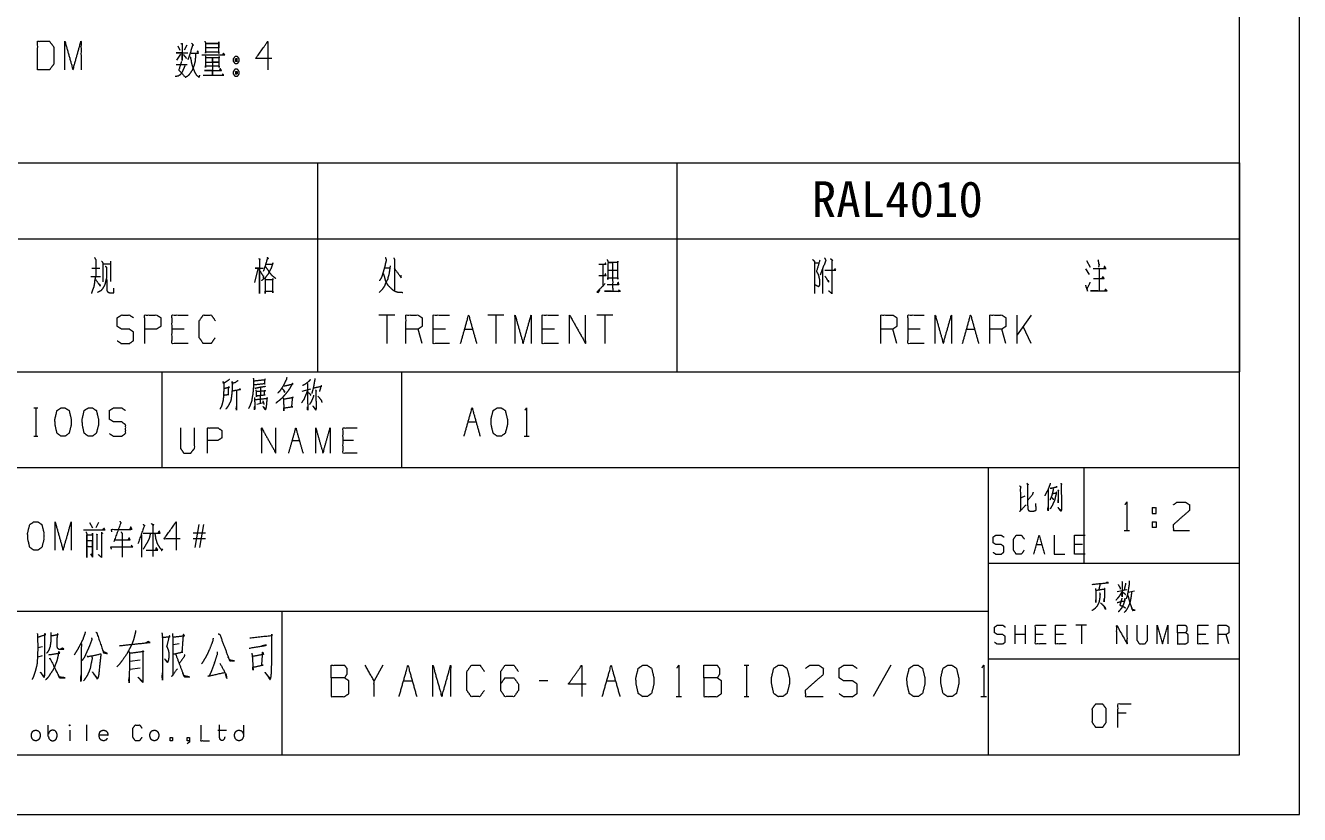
# Paper-space layout 'SHT2' of a CAD drawing. Header units: millimetres. Extents: x 0 to 420, y 0 to 297.
# Drawn here: x 313.6 to 420, y 0 to 65.9 of the extents above; entities that cross this region are included whole.
import ezdxf

# ---------------------------------------------------------------- set-up
doc = ezdxf.new("R2010")
doc.units = ezdxf.units.MM
doc.layers.add('101', color=7, linetype='Continuous', true_color=0xffffff)

psp = doc.layouts.new('SHT2')

# ---------------------------------------------------------------- linework, layer by layer
at = {"layer": '101', "color": 133, "linetype": 'Continuous', "lineweight": 18}
for p, q in [((420, 0), (420, 297)), ((415, 5), (415, 292)), ((235, 37), (415, 37)), ((325, 37), (325, 29)), ((345, 37), (345, 29)), ((235, 29), (415, 29)), ((394, 29), (394, 5)), ((402, 29), (402, 21)), ((394, 21), (415, 21)), ((285, 17), (394, 17)), ((335, 17), (335, 5)), ((394, 13), (415, 13)), ((25, 5), (415, 5)), ((235, 5), (415, 5)), ((0, 0), (420, 0))]:
    psp.add_line(p, q, dxfattribs=at)
at = {"layer": '101', "color": 72, "linetype": 'Continuous', "lineweight": 18}
for p, q in [((326.34, 64.23), (326.5, 63.88)), ((327.09, 64.28), (326.86, 63.88)), ((326.54, 63.53), (326.22, 63.03)), ((326.77, 63.51), (327.05, 63.18)), ((326.18, 62.66), (327.1, 62.66)), ((313, 54.46), (338, 54.46)), ((338, 54.46), (368, 54.46)), ((338, 54.46), (338, 48.11)), ((368, 54.46), (415, 54.46)), ((368, 54.46), (368, 48.11)), ((415, 54.46), (415, 48.11)), ((313, 48.11), (338, 48.11)), ((338, 48.11), (338, 37)), ((338, 48.11), (368, 48.11)), ((368, 48.11), (368, 37)), ((368, 48.11), (415, 48.11)), ((415, 48.11), (415, 37)), ((320.1, 46.03), (320.7, 46.03)), ((320.7, 46.25), (320.7, 44.55)), ((361.81, 45.95), (361.81, 44.13)), ((379.52, 46.1), (379.87, 46.1)), ((380.84, 46.45), (381.02, 46.3)), ((402.21, 46.3), (402.51, 45.75)), ((319.06, 44.95), (319.87, 44.95)), ((319.15, 45.65), (319.82, 45.65)), ((333.02, 45.6), (332.74, 44.45)), ((343.6, 45.68), (344.03, 45.68)), ((362.25, 45.48), (363.03, 45.48)), ((380.17, 45.6), (380.17, 43.53)), ((402.12, 45.6), (402.42, 45.12)), ((344.45, 41.74), (343.11, 41.74)), ((343.78, 41.74), (343.78, 39.36)), ((353.56, 41.74), (352.21, 41.74)), ((352.88, 41.74), (352.88, 39.36)), ((362.66, 41.74), (361.32, 41.74)), ((361.99, 41.74), (361.99, 39.36)), ((397.58, 41.74), (396.41, 40.09)), ((396.41, 39.36), (396.41, 41.74)), ((326.85, 40.56), (325.84, 40.56)), ((346.73, 39.36), (346.39, 40.56)), ((348.67, 40.56), (347.66, 40.56)), ((350.27, 40.56), (350.94, 40.56)), ((357.77, 40.56), (356.76, 40.56)), ((386.37, 39.36), (386.04, 40.56)), ((388.31, 40.56), (387.31, 40.56)), ((392.19, 40.56), (392.87, 40.56)), ((395.48, 39.36), (395.14, 40.56)), ((397.58, 39.36), (396.91, 40.79)), ((313, 37), (338, 37)), ((338, 37), (368, 37)), ((368, 37), (415, 37)), ((333.22, 35.67), (333.2, 34.36)), ((336.72, 35.38), (337.43, 35.58)), ((332.92, 34.28), (333.47, 34.43)), ((314.3, 33.98), (314.63, 33.98)), ((314.47, 33.98), (314.47, 31.61)), ((350.56, 32.81), (351.23, 32.81)), ((314.3, 31.61), (314.63, 31.61)), ((335.89, 31.26), (336.48, 31.26)), ((341.01, 31.26), (340.12, 31.26)), ((355.24, 31.61), (355.66, 31.61)), ((396.78, 26.5), (397.1, 26.62)), ((318.94, 24.41), (319.19, 23.96)), ((319.7, 24.41), (319.49, 23.96)), ((328.63, 23.51), (327.62, 23.51)), ((327.78, 22.31), (328.11, 24.23)), ((328.47, 24.23), (328.13, 22.31)), ((405.37, 23.74), (405.8, 23.74)), ((407.69, 24.46), (408.02, 24.46)), ((407.69, 24.46), (407.69, 23.99)), ((322.54, 22.33), (322.45, 22.51)), ((323.28, 23.36), (323.28, 21.51)), ((328.63, 23.03), (327.62, 23.03)), ((398.04, 22.56), (398.48, 22.56)), ((401.88, 22.56), (401.21, 22.56)), ((319.03, 21.78), (319.2, 21.51)), ((324.53, 22.28), (324.45, 22.08)), ((404.78, 18.63), (405.57, 18.79)), ((405.68, 18.57), (406.23, 18.69)), ((396.24, 14.25), (396.24, 15.82)), ((397.13, 15.04), (396.24, 15.04)), ((397.13, 14.25), (397.13, 15.82)), ((398.6, 15.04), (397.94, 15.04)), ((400.3, 15.04), (399.63, 15.04)), ((402.22, 15.82), (401.33, 15.82)), ((401.78, 15.82), (401.78, 14.25)), ((412.18, 15.04), (411.51, 15.04)), ((414.1, 14.25), (413.88, 15.04)), ((315.02, 14.01), (314.63, 13.94)), ((323.85, 14.45), (323.66, 14.35)), ((326.44, 14.25), (325.93, 14.18)), ((315, 13.25), (314.63, 13.14)), ((323.17, 12.9), (322.32, 12.8)), ((322.32, 12.14), (323.17, 12.25)), ((343.45, 12.47), (342.71, 11.17)), ((373.63, 12.47), (374, 12.47)), ((373.83, 12.47), (373.83, 9.85)), ((385.88, 12.47), (384.4, 9.85)), ((345.17, 11.17), (345.91, 11.17)), ((357.23, 11.17), (356.49, 11.17)), ((362.14, 11.17), (362.88, 11.17)), ((367.94, 9.85), (368.4, 9.85)), ((373.63, 9.85), (374, 9.85)), ((393.39, 9.85), (393.86, 9.85)), ((315.51, 6.52), (315.51, 7.48)), ((318.71, 7.5), (318.71, 6.17)), ((405.52, 8.46), (404.84, 8.46)), ((317.3, 7.04), (317.3, 6.17)), ((329.66, 7.04), (330.39, 7.04))]:
    psp.add_line(p, q, dxfattribs=at)
for points, knots in [([(314.62, 62.23), (315.61, 62.23), (315.97, 62.71), (315.97, 64.13), (315.61, 64.61), (314.62, 64.61), (314.62, 62.23)], [0, 0, 0.142134, 0.22716, 0.43179, 0.516817, 0.65895, 1, 1]), ([(316.9, 62.23), (316.9, 64.61), (317.57, 62.23), (318.24, 64.61), (318.24, 62.23)], [0, 0, 0.245192, 0.5, 0.754808, 1, 1]), ([(326.59, 64.43), (326.75, 64.36), (326.68, 64.41), (326.68, 63.01), (326.68, 63.66), (326.18, 63.66), (327.17, 63.66)], [0, 0, 0.046313, 0.069116, 0.437816, 0.608997, 0.739331, 1, 1]), ([(327.47, 64.46), (327.63, 64.28), (327.58, 64.33), (327.17, 63.06)], [0, 0, 0.143533, 0.187766, 1, 1]), ([(328.57, 64.63), (328.65, 64.46), (328.65, 63.61), (328.65, 63.73), (329.75, 63.73), (329.75, 63.58), (329.75, 64.56), (329.75, 64.43), (328.65, 64.43), (329.75, 64.43), (329.75, 64.06), (328.65, 64.06)], [0, 0, 0.027307, 0.145701, 0.163112, 0.315748, 0.336642, 0.472446, 0.489857, 0.642494, 0.795131, 0.847363, 1, 1]), ([(334.18, 63.18), (332.84, 63.18), (333.84, 64.61), (333.84, 62.23)], [0, 0, 0.245869, 0.565294, 1, 1]), ([(326.63, 62.91), (326.41, 62.21), (326.94, 61.63)], [0, 0, 0.483241, 1, 1]), ([(327.79, 63.53), (327.79, 63.23), (327.76, 62.91), (327.67, 62.56), (327.53, 62.21), (327.37, 61.96), (327.19, 61.73), (326.94, 61.58)], [0, 0, 0.134096, 0.280223, 0.441583, 0.610311, 0.742764, 0.870658, 1, 1]), ([(327.37, 63.31), (327.42, 63.06), (327.47, 62.76), (327.58, 62.41), (327.72, 62.06), (327.88, 61.78), (328.11, 61.61), (328.16, 61.78)], [0, 0, 0.122115, 0.267686, 0.442434, 0.622809, 0.774611, 0.912622, 1, 1]), ([(327.44, 63.63), (328.04, 63.63), (328, 63.83), (327.93, 63.71)], [0, 0, 0.634148, 0.848463, 1, 1]), ([(328.34, 63.48), (330.23, 63.48), (330.14, 63.63), (330.05, 63.48)], [0, 0, 0.844514, 0.922255, 1, 1]), ([(328.62, 63.38), (328.65, 63.26), (328.65, 62.43), (328.65, 62.56), (329.79, 62.56), (329.79, 62.43), (329.79, 63.36), (329.79, 63.23), (328.65, 63.23), (328.65, 62.88), (329.79, 62.88), (329.22, 62.88), (329.22, 63.23), (329.22, 61.73), (329.22, 62.18), (328.55, 62.18), (329.96, 62.18), (329.87, 62.33), (329.8, 62.18)], [0, 0, 0.011506, 0.084582, 0.095654, 0.195851, 0.206923, 0.288857, 0.299929, 0.400126, 0.431128, 0.531325, 0.581425, 0.612426, 0.745291, 0.785151, 0.844643, 0.969891, 0.985312, 1, 1]), ([(331.28, 63.36), (331.13, 63.36), (330.98, 63.16), (330.98, 62.93), (331.13, 62.73), (331.28, 62.73), (331.43, 62.93), (331.43, 63.16), (331.28, 63.36)], [0, 0, 0.091012, 0.231146, 0.359874, 0.500007, 0.591019, 0.731146, 0.859874, 1, 1]), ([(331.13, 62.93), (331.28, 62.93), (331.13, 63.16), (331.13, 62.93)], [0, 0, 0.241161, 0.658901, 1, 1]), ([(331.28, 62.93), (331.28, 63.16), (331.13, 63.16)], [0, 0, 0.585819, 1, 1]), ([(326.93, 62.58), (326.79, 62.28), (326.7, 62.06), (326.54, 61.83), (326.38, 61.71), (326.11, 61.66)], [0, 0, 0.251052, 0.434034, 0.642625, 0.795759, 1, 1]), ([(328.44, 61.78), (330.16, 61.78), (330.07, 61.88), (330, 61.73)], [0, 0, 0.851379, 0.917654, 1, 1]), ([(331.43, 62.08), (331.28, 62.31), (331.13, 62.31), (330.98, 62.08), (330.98, 61.88), (331.13, 61.66), (331.28, 61.66), (331.43, 61.88), (331.43, 62.08)], [0, 0, 0.149197, 0.238512, 0.387715, 0.500002, 0.649203, 0.738518, 0.887713, 1, 1]), ([(331.13, 62.08), (331.13, 61.88), (331.28, 61.88)], [0, 0, 0.556976, 1, 1]), ([(331.28, 62.08), (331.13, 62.08), (331.28, 61.88), (331.28, 62.08)], [0, 0, 0.258824, 0.674604, 1, 1]), ([(319.36, 46.55), (319.48, 46.35), (319.48, 45), (319.39, 44.7), (319.36, 44.38), (319.29, 44.03), (319.2, 43.83), (319.11, 43.55)], [0, 0, 0.076125, 0.513098, 0.614331, 0.720148, 0.835726, 0.906504, 1, 1]), ([(320.26, 45.83), (320.38, 45.73), (320.38, 44.85), (320.3, 44.6), (320.26, 44.38), (320.19, 44.2), (320.05, 43.95), (319.91, 43.78), (319.62, 43.63)], [0, 0, 0.062435, 0.405831, 0.509895, 0.599279, 0.673351, 0.786072, 0.874364, 1, 1]), ([(319.96, 46.25), (320.05, 46.1), (320.05, 44.5)], [0, 0, 0.098129, 1, 1]), ([(333.09, 46.45), (333.19, 46.35), (333.14, 46.43), (333.14, 43.53), (333.14, 45.65), (332.79, 45.65), (333.44, 45.65)], [0, 0, 0.023247, 0.037896, 0.500409, 0.839319, 0.895699, 1, 1]), ([(333.71, 46), (334.26, 46), (334.27, 46.1), (334.11, 45.62), (333.88, 45.18), (333.62, 44.85), (333.3, 44.6)], [0, 0, 0.220966, 0.26192, 0.463932, 0.667691, 0.836831, 1, 1]), ([(333.78, 46.58), (333.88, 46.43), (333.81, 46.45), (333.46, 45.37)], [0, 0, 0.132126, 0.186059, 1, 1]), ([(333.64, 45.78), (333.81, 45.55), (334.01, 45.25), (334.18, 45.05), (334.5, 44.8)], [0, 0, 0.21756, 0.48939, 0.692342, 1, 1]), ([(344.06, 45.85), (343.95, 45.12), (343.88, 44.9), (343.85, 44.73), (343.74, 44.55), (343.65, 44.35), (343.6, 44.2), (343.48, 44), (343.37, 43.85), (343.14, 43.63)], [0, 0, 0.296653, 0.392139, 0.46442, 0.547269, 0.635793, 0.700209, 0.795421, 0.869798, 1, 1]), ([(343.65, 46.55), (343.74, 46.33), (343.65, 46), (343.62, 45.83), (343.55, 45.6), (343.48, 45.35), (343.41, 45.12), (343.35, 44.93), (343.27, 44.77), (343.16, 44.6)], [0, 0, 0.116541, 0.278918, 0.364993, 0.478696, 0.603951, 0.71766, 0.817412, 0.901346, 1, 1]), ([(344.36, 46.53), (344.43, 46.35), (344.43, 43.83)], [0, 0, 0.06955, 1, 1]), ([(361.49, 45.98), (362.1, 45.98), (362.02, 46.08), (361.99, 45.95)], [0, 0, 0.704243, 0.847777, 1, 1]), ([(362.17, 46.38), (362.25, 46.22), (362.25, 44.73), (362.25, 44.85), (363.07, 44.85), (363.07, 44.73), (363.07, 46.22), (363.07, 46.13), (362.25, 46.13), (362.64, 46.13), (362.64, 43.73), (361.94, 43.73), (363.28, 43.73), (363.19, 43.78), (363.17, 43.83), (363.07, 43.67)], [0, 0, 0.016856, 0.162098, 0.174201, 0.252928, 0.265031, 0.410272, 0.419955, 0.498682, 0.536334, 0.76872, 0.837175, 0.967244, 0.977077, 0.982211, 1, 1]), ([(379.34, 46.38), (379.5, 46.22), (379.5, 43.53)], [0, 0, 0.074914, 1, 1]), ([(379.94, 46.33), (379.66, 45.37), (379.77, 45.2), (379.84, 45.02), (379.91, 44.68), (379.91, 44.25), (379.84, 44.1), (379.59, 44.23)], [0, 0, 0.379822, 0.458229, 0.530553, 0.667378, 0.830233, 0.893776, 1, 1]), ([(380.33, 46.53), (380.44, 46.3), (379.96, 45.08)], [0, 0, 0.159107, 1, 1]), ([(380.95, 46.35), (380.95, 43.53), (380.68, 43.75)], [0, 0, 0.890401, 1, 1]), ([(402.78, 45.62), (403.84, 45.62), (403.71, 45.83), (403.66, 45.65)], [0, 0, 0.717261, 0.876328, 1, 1]), ([(403.17, 46.35), (403.26, 45.87), (403.27, 45.98), (403.22, 45.75)], [0, 0, 0.592181, 0.716658, 1, 1]), ([(319.47, 44.7), (319.82, 44.18), (319.87, 44.23), (319.73, 44.33)], [0, 0, 0.720064, 0.802978, 1, 1]), ([(320.4, 44.7), (320.4, 43.78), (320.49, 43.65), (320.63, 43.6), (320.99, 43.6), (320.99, 43.98)], [0, 0, 0.472764, 0.551003, 0.627661, 0.808338, 1, 1]), ([(333.18, 45.43), (333.48, 44.95), (333.48, 45.02), (333.44, 44.83)], [0, 0, 0.668993, 0.75826, 1, 1]), ([(333.62, 44.8), (333.62, 43.55), (333.62, 43.73), (334.26, 43.73), (334.26, 43.6), (334.26, 44.8), (334.26, 44.68), (333.69, 44.68)], [0, 0, 0.306605, 0.34953, 0.505604, 0.536265, 0.830605, 0.861265, 1, 1]), ([(343.48, 45.2), (343.55, 45.02), (343.6, 44.83), (343.64, 44.65), (343.81, 44.3), (343.9, 44.2), (344.15, 43.95), (344.29, 43.83), (344.47, 43.73), (344.71, 43.65), (344.94, 43.65), (345.12, 43.63)], [0, 0, 0.075192, 0.15762, 0.228747, 0.384949, 0.438119, 0.578251, 0.653441, 0.734337, 0.837345, 0.928883, 1, 1]), ([(344.4, 45.65), (344.98, 44.85), (344.98, 45.08)], [0, 0, 0.814824, 1, 1]), ([(361.48, 45.05), (362.1, 45.05), (362.02, 45.2), (361.99, 45.08)], [0, 0, 0.676561, 0.857934, 1, 1]), ([(380.35, 45.48), (381.27, 45.48), (381.2, 45.62), (381.14, 45.5)], [0, 0, 0.752923, 0.888763, 1, 1]), ([(380.37, 45), (380.68, 44.48), (380.7, 44.58), (380.61, 44.6)], [0, 0, 0.760418, 0.886215, 1, 1]), ([(403.26, 45.6), (403.26, 43.75), (402.55, 43.75), (403.94, 43.75), (403.8, 43.9), (403.71, 43.75)], [0, 0, 0.426906, 0.590047, 0.912256, 0.959823, 1, 1]), ([(402.8, 44.8), (403.68, 44.8), (403.59, 44.95), (403.5, 44.83)], [0, 0, 0.729813, 0.873574, 1, 1]), ([(361.57, 43.85), (361.41, 43.6), (361.34, 43.67), (362.02, 44.38)], [0, 0, 0.214427, 0.289033, 1, 1]), ([(362.17, 44.3), (363.17, 44.3), (363.1, 44.48), (363.03, 44.33)], [0, 0, 0.739673, 0.878255, 1, 1]), ([(402.12, 44.23), (402.3, 43.73), (402.27, 43.95), (402.53, 44.48)], [0, 0, 0.39393, 0.563113, 1, 1]), ([(321.27, 39.59), (321.6, 39.36), (322.29, 39.36), (322.63, 39.61), (322.63, 40.31), (322.29, 40.56), (321.62, 40.56), (321.27, 40.79), (321.27, 41.51), (321.62, 41.74), (322.29, 41.74), (322.63, 41.51)], [0, 0, 0.068037, 0.184055, 0.25452, 0.372335, 0.4428, 0.555844, 0.626371, 0.748393, 0.81892, 0.931964, 1, 1]), ([(323.56, 39.36), (323.56, 41.74), (324.57, 41.74), (324.91, 41.51), (324.91, 40.79), (324.55, 40.56), (323.56, 40.56)], [0, 0, 0.401147, 0.571311, 0.639588, 0.762044, 0.832821, 1, 1]), ([(327.18, 39.36), (325.84, 39.36), (325.84, 41.74), (327.18, 41.74)], [0, 0, 0.26539, 0.73461, 1, 1]), ([(329.44, 39.84), (329.11, 39.36), (328.45, 39.36), (328.12, 39.84), (328.12, 41.26), (328.45, 41.74), (329.12, 41.74), (329.46, 41.26)], [0, 0, 0.114568, 0.243366, 0.357936, 0.638584, 0.753154, 0.885433, 1, 1]), ([(345.38, 39.36), (345.38, 41.74), (346.39, 41.74), (346.73, 41.51), (346.73, 40.79), (346.39, 40.56), (345.38, 40.56)], [0, 0, 0.400951, 0.571036, 0.639278, 0.761673, 0.829915, 1, 1]), ([(349, 39.36), (347.66, 39.36), (347.66, 41.74), (349, 41.74)], [0, 0, 0.26539, 0.73461, 1, 1]), ([(349.94, 39.36), (350.61, 41.74), (351.28, 39.36)], [0, 0, 0.499999, 1, 1]), ([(354.49, 39.36), (354.49, 41.74), (355.16, 39.36), (355.83, 41.74), (355.83, 39.36)], [0, 0, 0.245192, 0.500001, 0.754808, 1, 1]), ([(358.11, 39.36), (356.76, 39.36), (356.76, 41.74), (358.11, 41.74)], [0, 0, 0.26539, 0.73461, 1, 1]), ([(359.04, 39.36), (359.04, 41.74), (360.38, 39.36), (360.38, 41.74)], [0, 0, 0.317574, 0.682426, 1, 1]), ([(385.03, 39.36), (385.03, 41.74), (386.04, 41.74), (386.37, 41.51), (386.37, 40.79), (386.04, 40.56), (385.03, 40.56)], [0, 0, 0.400952, 0.571031, 0.639278, 0.761674, 0.829922, 1, 1]), ([(388.65, 39.36), (387.31, 39.36), (387.31, 41.74), (388.65, 41.74)], [0, 0, 0.26539, 0.73461, 1, 1]), ([(389.58, 39.36), (389.58, 41.74), (390.25, 39.36), (390.93, 41.74), (390.93, 39.36)], [0, 0, 0.245192, 0.499999, 0.754808, 1, 1]), ([(394.14, 39.36), (394.14, 41.74), (395.14, 41.74), (395.48, 41.51), (395.48, 40.79), (395.14, 40.56), (394.14, 40.56)], [0, 0, 0.400951, 0.571036, 0.639278, 0.761673, 0.829915, 1, 1]), ([(330.63, 36.35), (330.57, 36.31), (330.14, 36.02), (330.11, 36.2), (330.16, 36.02), (330.16, 35.45), (330.14, 35.09), (330.13, 34.85), (330.1, 34.61), (330.05, 34.39), (329.99, 34.16), (329.91, 34.01), (329.85, 33.88)], [0, 0, 0.024363, 0.186803, 0.243942, 0.302154, 0.485024, 0.597668, 0.675195, 0.753199, 0.825098, 0.89819, 0.953346, 1, 1]), ([(331.36, 36.26), (331.11, 36.09), (330.88, 36.02), (330.85, 36.2), (330.88, 35.93), (330.86, 35.67), (330.85, 35.38), (330.83, 35.14), (330.8, 34.92), (330.77, 34.67), (330.72, 34.5), (330.64, 34.36), (330.57, 34.21), (330.49, 34.08), (330.41, 33.97), (330.33, 33.88)], [0, 0, 0.096319, 0.172937, 0.229415, 0.313416, 0.396985, 0.487495, 0.564125, 0.634336, 0.711437, 0.768975, 0.817388, 0.871906, 0.920319, 0.962889, 1, 1]), ([(332.63, 36.46), (332.64, 36.26), (332.64, 35.91), (332.63, 35.58), (332.61, 35.36), (332.58, 35.07), (332.53, 34.83), (332.49, 34.56), (332.42, 34.36), (332.35, 34.16), (332.22, 33.92)], [0, 0, 0.076503, 0.212087, 0.33934, 0.424292, 0.535105, 0.630037, 0.733301, 0.813245, 0.895183, 1, 1]), ([(332.67, 36.24), (333.64, 36.35), (333.59, 36.39), (333.55, 36), (333.63, 36), (332.66, 35.89)], [0, 0, 0.39108, 0.416924, 0.577585, 0.60892, 1, 1]), ([(335.42, 36.53), (335.4, 36.37), (335.22, 36.02), (335.11, 35.8), (334.98, 35.6), (334.83, 35.38), (334.67, 35.22)], [0, 0, 0.101774, 0.363754, 0.525154, 0.678922, 0.85608, 1, 1]), ([(337.37, 36.35), (337.34, 36.26), (337.14, 36.09), (336.92, 35.93), (336.73, 35.84)], [0, 0, 0.111856, 0.433088, 0.752703, 1, 1]), ([(337.78, 36.44), (337.76, 36.33), (337.68, 35.87), (337.62, 35.56), (337.51, 35.18)], [0, 0, 0.086565, 0.451629, 0.696477, 1, 1]), ([(330.19, 35.03), (330.22, 35.05), (330.58, 35.11), (330.54, 35.09), (330.58, 35.78), (330.61, 35.69), (330.18, 35.58)], [0, 0, 0.022681, 0.239273, 0.269981, 0.676983, 0.732557, 1, 1]), ([(330.86, 35.4), (331.57, 35.53), (331.52, 35.56), (331.44, 35.51)], [0, 0, 0.834819, 0.895271, 1, 1]), ([(331.22, 35.45), (331.22, 33.81), (331.21, 33.92), (331.22, 34.1)], [0, 0, 0.849783, 0.907772, 1, 1]), ([(333.63, 35.8), (333.58, 35.75), (333.19, 35.69), (332.97, 35.64), (332.77, 35.6)], [0, 0, 0.07226, 0.516589, 0.766867, 1, 1]), ([(332.85, 35.49), (332.86, 35.34), (332.89, 34.89), (332.88, 35), (333.61, 35.07), (333.55, 35.07), (333.59, 35.47), (333.63, 35.4), (332.86, 35.34)], [0, 0, 0.056492, 0.217482, 0.258029, 0.525926, 0.548635, 0.694164, 0.720796, 1, 1]), ([(335.2, 35.84), (335.25, 35.82), (335.95, 35.98), (335.9, 36.02), (335.78, 35.8), (335.64, 35.56), (335.5, 35.36), (335.34, 35.16), (335.17, 34.96), (334.98, 34.76), (334.78, 34.58), (334.62, 34.47), (334.5, 34.36)], [0, 0, 0.017093, 0.254607, 0.275864, 0.359629, 0.452278, 0.53264, 0.616084, 0.70281, 0.792986, 0.881828, 0.944963, 1, 1]), ([(335.03, 35.6), (335.06, 35.58), (335.23, 35.38), (335.25, 35.27), (335.19, 35.42)], [0, 0, 0.066028, 0.519581, 0.712132, 1, 1]), ([(337.15, 35.47), (337.06, 35.18), (336.95, 34.94), (336.86, 34.69), (336.76, 34.56), (336.65, 34.39)], [0, 0, 0.251918, 0.474135, 0.691326, 0.826694, 1, 1]), ([(337.15, 36.02), (337.17, 34.28), (337.18, 33.79), (337.15, 33.88), (337.17, 34.08)], [0, 0, 0.691283, 0.883884, 0.921006, 1, 1]), ([(337.17, 35.31), (337.37, 35.14), (337.42, 35.05)], [0, 0, 0.729109, 1, 1]), ([(337.81, 35.49), (337.89, 35.38), (337.85, 35.4), (337.87, 34.23), (337.87, 33.94), (337.85, 33.79), (337.61, 34.14), (337.85, 33.83)], [0, 0, 0.051678, 0.066298, 0.513635, 0.623349, 0.682727, 0.848098, 1, 1]), ([(337.65, 35.64), (338.35, 35.8), (338.29, 35.82), (338.15, 35.34)], [0, 0, 0.557066, 0.608364, 1, 1]), ([(332.72, 34.85), (332.74, 34.65), (332.75, 34.14), (332.74, 33.81), (332.72, 33.9), (332.75, 34.12)], [0, 0, 0.147471, 0.523364, 0.768667, 0.835021, 1, 1]), ([(332.75, 34.67), (333.81, 34.78), (333.78, 34.85), (333.77, 34.74), (333.72, 34.23), (333.7, 34.03), (333.64, 33.81), (333.44, 34.1), (333.66, 33.88)], [0, 0, 0.374083, 0.399749, 0.43883, 0.61759, 0.687458, 0.767887, 0.891105, 1, 1]), ([(333.42, 34.56), (333.49, 34.39), (333.52, 34.25)], [0, 0, 0.579215, 1, 1]), ([(335.11, 34.81), (335.14, 34.74), (335.17, 34.19), (335.19, 34.12), (335.19, 33.72), (335.17, 33.9), (335.17, 33.97), (335.94, 34.08), (335.84, 34.08), (335.92, 34.89), (335.95, 34.85), (335.9, 34.83), (335.15, 34.69)], [0, 0, 0.018828, 0.160986, 0.178485, 0.280676, 0.326272, 0.343303, 0.542024, 0.566111, 0.777126, 0.791033, 0.804348, 1, 1]), ([(337.67, 35.03), (337.65, 34.92), (337.48, 34.52), (337.31, 34.25)], [0, 0, 0.129619, 0.632946, 1, 1]), ([(338.03, 34.96), (338.31, 34.61), (338.35, 34.43)], [0, 0, 0.711821, 1, 1]), ([(316.91, 31.61), (317.25, 31.86), (317.42, 32.56), (317.42, 33.03), (317.25, 33.76), (316.91, 33.98), (316.57, 33.98), (316.24, 33.76), (316.06, 33.03), (316.08, 32.56), (316.24, 31.86), (316.57, 31.61), (316.91, 31.61)], [0, 0, 0.067527, 0.183972, 0.260584, 0.380943, 0.446142, 0.500305, 0.565504, 0.685864, 0.762529, 0.87831, 0.945837, 1, 1]), ([(319.19, 31.61), (319.52, 31.86), (319.7, 32.56), (319.7, 33.03), (319.52, 33.76), (319.19, 33.98), (318.85, 33.98), (318.51, 33.76), (318.34, 33.03), (318.36, 32.56), (318.51, 31.86), (318.85, 31.61), (319.19, 31.61)], [0, 0, 0.067527, 0.183973, 0.260585, 0.380944, 0.446143, 0.500306, 0.565505, 0.685865, 0.76253, 0.87831, 0.945837, 1, 1]), ([(320.61, 31.83), (320.95, 31.61), (321.64, 31.61), (321.97, 31.86), (321.97, 32.56), (321.64, 32.81), (320.97, 32.81), (320.61, 33.03), (320.61, 33.76), (320.97, 33.98), (321.64, 33.98), (321.97, 33.76)], [0, 0, 0.068034, 0.184053, 0.254519, 0.372335, 0.442801, 0.555846, 0.62637, 0.748394, 0.818919, 0.931963, 1, 1]), ([(350.23, 31.61), (350.9, 33.98), (351.57, 31.61)], [0, 0, 0.500001, 1, 1]), ([(353.33, 31.61), (353.67, 31.86), (353.85, 32.56), (353.85, 33.03), (353.67, 33.76), (353.33, 33.98), (353, 33.98), (352.66, 33.76), (352.48, 33.03), (352.5, 32.56), (352.66, 31.86), (353, 31.61), (353.33, 31.61)], [0, 0, 0.067525, 0.183972, 0.260585, 0.380946, 0.446143, 0.500306, 0.565503, 0.685864, 0.76253, 0.878312, 0.945837, 1, 1]), ([(355.31, 33.78), (355.45, 33.98), (355.45, 31.61)], [0, 0, 0.093486, 1, 1]), ([(326.54, 32.3), (326.54, 30.62), (326.82, 30.2), (327.41, 30.2), (327.73, 30.62), (327.73, 32.3)], [0, 0, 0.337151, 0.438599, 0.557782, 0.662849, 1, 1]), ([(328.8, 30.2), (328.8, 32.3), (329.69, 32.3), (329.99, 32.1), (329.99, 31.46), (329.68, 31.26), (328.8, 31.26)], [0, 0, 0.401145, 0.571312, 0.639588, 0.762043, 0.832818, 1, 1]), ([(333.33, 30.2), (333.33, 32.3), (334.51, 30.2), (334.51, 32.3)], [0, 0, 0.317574, 0.682426, 1, 1]), ([(337.85, 30.2), (337.85, 32.3), (338.45, 30.2), (339.04, 32.3), (339.04, 30.2)], [0, 0, 0.245192, 0.5, 0.754808, 1, 1]), ([(341.3, 30.2), (340.12, 30.2), (340.12, 32.3), (341.3, 32.3)], [0, 0, 0.265389, 0.734611, 1, 1]), ([(397.22, 27.7), (397.34, 27.55), (397.29, 27.59), (397.29, 26.72), (397.29, 26.04), (397.29, 25.94), (397.31, 25.54), (397.35, 25.44), (397.41, 25.38), (397.54, 25.34), (397.8, 25.36), (397.99, 25.42), (398.01, 25.44), (397.98, 25.98)], [0, 0, 0.050887, 0.067371, 0.30486, 0.491459, 0.519732, 0.627242, 0.657953, 0.681265, 0.71898, 0.791172, 0.845841, 0.852765, 1, 1]), ([(399.18, 27.7), (399.16, 27.59), (398.99, 27.14), (398.84, 26.87), (398.72, 26.62)], [0, 0, 0.089072, 0.504979, 0.766001, 1, 1]), ([(400.07, 27.68), (400.13, 27.59), (400.1, 27.57), (400.12, 25.52), (400.12, 25.5), (400.1, 25.38), (400.07, 25.34), (399.84, 25.65), (400.07, 25.36), (400.1, 25.44)], [0, 0, 0.031372, 0.042462, 0.676473, 0.682877, 0.721567, 0.737252, 0.857566, 0.97283, 1, 1]), ([(396.62, 27.47), (396.76, 27.35), (396.68, 27.39), (396.71, 25.4), (396.62, 25.32), (397.17, 25.88)], [0, 0, 0.060255, 0.090729, 0.71461, 0.752496, 1, 1]), ([(397.29, 26.23), (397.72, 26.77), (397.79, 26.95)], [0, 0, 0.77398, 1, 1]), ([(399.02, 27.14), (399, 25.38), (398.99, 25.5), (398.99, 25.52), (399, 25.71)], [0, 0, 0.841012, 0.900786, 0.910681, 1, 1]), ([(399.43, 27.22), (399.44, 27.18), (399.37, 26.89), (399.3, 26.62), (399.22, 26.43), (399.16, 26.29)], [0, 0, 0.044891, 0.350478, 0.63559, 0.840224, 1, 1]), ([(399.43, 26.83), (399.72, 26.89), (399.69, 26.95), (399.66, 26.72), (399.6, 26.52), (399.57, 26.35), (399.52, 26.19), (399.44, 26.04), (399.37, 25.88), (399.3, 25.75), (399.22, 25.61), (399.16, 25.54)], [0, 0, 0.158182, 0.194476, 0.315843, 0.429568, 0.518472, 0.611327, 0.697145, 0.792857, 0.869066, 0.954883, 1, 1]), ([(399.19, 27.28), (399.22, 27.26), (399.25, 27.26), (399.76, 27.39), (399.72, 27.39), (399.65, 27.35)], [0, 0, 0.049781, 0.090425, 0.822292, 0.883256, 1, 1]), ([(399.85, 27.12), (399.88, 27.08), (399.85, 27.06), (399.85, 26.06), (399.84, 26.17), (399.85, 26.29)], [0, 0, 0.038712, 0.066084, 0.824707, 0.904517, 1, 1]), ([(399.28, 26.52), (399.41, 26.39), (399.44, 26.29)], [0, 0, 0.6273, 1, 1]), ([(405.44, 25.91), (405.59, 26.11), (405.59, 23.74)], [0, 0, 0.093487, 1, 1]), ([(407.69, 25.16), (407.69, 25.64), (408.02, 25.64), (408.02, 25.16), (407.69, 25.16)], [0, 0, 0.292916, 0.5, 0.792916, 1, 1]), ([(409.47, 25.89), (409.78, 26.11), (410.47, 26.11), (410.81, 25.89), (410.81, 25.41), (409.45, 24.21), (409.47, 23.74), (410.81, 23.74)], [0, 0, 0.069688, 0.192972, 0.265273, 0.350226, 0.674741, 0.759753, 1, 1]), ([(321.48, 24.51), (321.57, 24.38), (320.97, 22.78)], [0, 0, 0.082203, 1, 1]), ([(326.53, 23.03), (325.18, 23.03), (326.19, 24.46), (326.19, 22.08)], [0, 0, 0.245869, 0.565295, 1, 1]), ([(314.63, 22.08), (314.97, 22.33), (315.15, 23.03), (315.15, 23.51), (314.97, 24.23), (314.63, 24.46), (314.3, 24.46), (313.96, 24.23), (313.78, 23.51), (313.8, 23.03), (313.96, 22.33), (314.3, 22.08), (314.63, 22.08)], [0, 0, 0.067524, 0.183971, 0.260583, 0.380943, 0.446139, 0.500306, 0.565503, 0.685862, 0.762528, 0.878309, 0.945833, 1, 1]), ([(316.08, 22.08), (316.08, 24.46), (316.75, 22.08), (317.42, 24.46), (317.42, 22.08)], [0, 0, 0.245192, 0.5, 0.754808, 1, 1]), ([(318.44, 23.78), (320.23, 23.78), (320.18, 23.93), (320.05, 23.81)], [0, 0, 0.842002, 0.917042, 1, 1]), ([(318.66, 23.61), (318.73, 23.43), (318.73, 21.48), (318.73, 23.38), (319.2, 23.38), (319.2, 23.51), (319.2, 21.51), (319.2, 22.88), (318.71, 22.88), (318.71, 22.41), (319.19, 22.41)], [0, 0, 0.019945, 0.226009, 0.426789, 0.477219, 0.490428, 0.701776, 0.847078, 0.899375, 0.94957, 1, 1]), ([(319.54, 23.43), (319.63, 23.36), (319.56, 23.38), (319.56, 22.13)], [0, 0, 0.080439, 0.132479, 1, 1]), ([(319.93, 23.58), (320.05, 23.48), (319.96, 23.56), (319.96, 21.48), (319.68, 21.73)], [0, 0, 0.058325, 0.10082, 0.861608, 1, 1]), ([(320.81, 23.63), (320.79, 23.83), (322.49, 23.83), (322.4, 24.03), (322.31, 23.86)], [0, 0, 0.086832, 0.820652, 0.915212, 1, 1]), ([(321.59, 23.61), (321.67, 23.48), (321.67, 21.51)], [0, 0, 0.071939, 1, 1]), ([(323.42, 24.26), (323.53, 24.16), (323, 22.63)], [0, 0, 0.082809, 1, 1]), ([(323.44, 23.51), (324.85, 23.51), (324.78, 23.68), (324.68, 23.56)], [0, 0, 0.800379, 0.907216, 1, 1]), ([(324.02, 23.46), (323.93, 23.03), (323.7, 22.61), (323.44, 22.18)], [0, 0, 0.306096, 0.646776, 1, 1]), ([(324.11, 24.31), (324.32, 24.21), (324.23, 24.18), (324.23, 21.56)], [0, 0, 0.079453, 0.11057, 1, 1]), ([(324.41, 23.48), (324.48, 23.03), (324.62, 22.61), (324.87, 22.21), (325.03, 22.16), (325.08, 22.18), (324.94, 22.03)], [0, 0, 0.252323, 0.50043, 0.760971, 0.85334, 0.88581, 1, 1]), ([(408.02, 24.46), (408.02, 23.99), (407.69, 23.99)], [0, 0, 0.585831, 1, 1]), ([(320.79, 22.18), (320.72, 22.38), (322.56, 22.38), (322.45, 22.43)], [0, 0, 0.097862, 0.945905, 1, 1]), ([(321.04, 22.96), (322.35, 22.96), (322.26, 23.11), (322.17, 22.96)], [0, 0, 0.789755, 0.894881, 1, 1]), ([(394.41, 21.91), (394.63, 21.76), (395.09, 21.76), (395.31, 21.93), (395.31, 22.39), (395.09, 22.56), (394.64, 22.56), (394.41, 22.71), (394.41, 23.19), (394.64, 23.34), (395.09, 23.34), (395.31, 23.19)], [0, 0, 0.068029, 0.184052, 0.254519, 0.372336, 0.442804, 0.555843, 0.62637, 0.748396, 0.818923, 0.931962, 1, 1]), ([(397, 22.08), (396.77, 21.76), (396.34, 21.76), (396.12, 22.08), (396.12, 23.02), (396.34, 23.34), (396.78, 23.34), (397.01, 23.02)], [0, 0, 0.114571, 0.243364, 0.357935, 0.638587, 0.753157, 0.885429, 1, 1]), ([(397.81, 21.76), (398.26, 23.34), (398.7, 21.76)], [0, 0, 0.499998, 1, 1]), ([(399.51, 23.34), (399.51, 21.76), (400.4, 21.76)], [0, 0, 0.638737, 1, 1]), ([(402.1, 21.76), (401.21, 21.76), (401.21, 23.34), (402.1, 23.34)], [0, 0, 0.265388, 0.734612, 1, 1]), ([(323.67, 22.08), (324.66, 22.08), (324.53, 22.31)], [0, 0, 0.794014, 1, 1]), ([(402.68, 19.23), (404.03, 19.37), (403.97, 19.39), (403.83, 19.37)], [0, 0, 0.865805, 0.905503, 1, 1]), ([(403.3, 19.29), (403.33, 19.17), (403.23, 18.77)], [0, 0, 0.238945, 1, 1]), ([(404.86, 19.21), (405, 18.98), (405.03, 18.84)], [0, 0, 0.640218, 1, 1]), ([(405.17, 19.48), (405.2, 19.33), (405.2, 18.19), (405.17, 18.34), (405.2, 18.46)], [0, 0, 0.094654, 0.823642, 0.918295, 1, 1]), ([(405.46, 19.33), (405.46, 19.23), (405.35, 18.75)], [0, 0, 0.174306, 1, 1]), ([(405.77, 19.52), (405.77, 19.39), (405.76, 19.17), (405.71, 18.88), (405.67, 18.57), (405.61, 18.32), (405.54, 18.09), (405.52, 18.03)], [0, 0, 0.081859, 0.232245, 0.425429, 0.632112, 0.800316, 0.957949, 1, 1]), ([(403.31, 18.53), (403.34, 18.4), (403.33, 18.36), (403.31, 18.07), (403.27, 17.82), (403.23, 17.68), (403.15, 17.53), (403.07, 17.39), (402.92, 17.22), (402.77, 17.1), (402.66, 17.04)], [0, 0, 0.073225, 0.098424, 0.26494, 0.409696, 0.496582, 0.589746, 0.686975, 0.813798, 0.923947, 1, 1]), ([(402.95, 18.9), (402.98, 18.73), (402.99, 18.3), (402.99, 17.72), (402.98, 17.8), (402.98, 17.95)], [0, 0, 0.119124, 0.427226, 0.837796, 0.897358, 1, 1]), ([(402.98, 18.73), (403.77, 18.86), (403.72, 18.9), (403.71, 18.55), (403.71, 18.17), (403.69, 17.95), (403.68, 17.76), (403.67, 17.84), (403.69, 18.03)], [0, 0, 0.351984, 0.378534, 0.533493, 0.697426, 0.797814, 0.880033, 0.917028, 1, 1]), ([(405.19, 18.65), (405.05, 18.42), (404.92, 18.21), (404.79, 18.05), (404.66, 17.9)], [0, 0, 0.287233, 0.555137, 0.786183, 1, 1]), ([(405.2, 18.61), (405.38, 18.48), (405.46, 18.38)], [0, 0, 0.613114, 1, 1]), ([(405.98, 18.57), (405.93, 18.21), (405.89, 17.97), (405.85, 17.76), (405.79, 17.57), (405.67, 17.32), (405.57, 17.14), (405.45, 16.97), (405.36, 16.89)], [0, 0, 0.194372, 0.332632, 0.448613, 0.555646, 0.70616, 0.822691, 0.933849, 1, 1]), ([(405.65, 18.3), (405.68, 18.26), (405.83, 17.68), (405.93, 17.41), (406.04, 17.12), (406.06, 17.06), (406.28, 17.08), (406.06, 17.1), (405.99, 17.22)], [0, 0, 0.026719, 0.341744, 0.493482, 0.655463, 0.691641, 0.807838, 0.924035, 1, 1]), ([(403.39, 17.68), (403.59, 17.49), (403.71, 17.37), (403.77, 17.28), (403.81, 17.12), (403.72, 17.32)], [0, 0, 0.292982, 0.473564, 0.580848, 0.762106, 1, 1]), ([(404.78, 17.72), (405.41, 17.86), (405.42, 18.05), (405.42, 17.97), (405.35, 17.72), (405.25, 17.45), (405.14, 17.24), (405.03, 17.12), (404.92, 16.99), (404.85, 16.93)], [0, 0, 0.304469, 0.392577, 0.431617, 0.55371, 0.68947, 0.798366, 0.878841, 0.95475, 1, 1]), ([(405.16, 18.07), (405, 17.49), (405.1, 17.45), (405.22, 17.41), (405.33, 17.35), (405.48, 17.26)], [0, 0, 0.529111, 0.626299, 0.735529, 0.852099, 1, 1]), ([(314.59, 15.14), (314.61, 14.87), (314.63, 14.01), (314.61, 13.18), (314.56, 12.52), (314.41, 11.94), (314.27, 11.52), (314.15, 11.28)], [0, 0, 0.070329, 0.28934, 0.499598, 0.66644, 0.819873, 0.931329, 1, 1]), ([(314.66, 14.83), (315.29, 15.04), (315.2, 15.11), (315.2, 11.76), (315.17, 11.52), (315.15, 11.45), (314.85, 11.9), (315.15, 11.52)], [0, 0, 0.122094, 0.143965, 0.756447, 0.800872, 0.814266, 0.912285, 1, 1]), ([(315.71, 15.21), (315.73, 14.87), (315.71, 14.42), (315.66, 14.04), (315.56, 13.76), (315.44, 13.56), (315.37, 13.49)], [0, 0, 0.190955, 0.438946, 0.650198, 0.811822, 0.94447, 1, 1]), ([(315.76, 14.94), (316.34, 15.04), (316.27, 15.14), (316.22, 14.63), (316.22, 14.18), (316.24, 13.94), (316.37, 13.83), (316.81, 13.83), (316.71, 13.9), (316.54, 13.83)], [0, 0, 0.209703, 0.254415, 0.437769, 0.595975, 0.681595, 0.738019, 0.892888, 0.935041, 1, 1]), ([(318.59, 15.28), (318.56, 15.11), (318.39, 14.63), (318.22, 14.28), (318, 13.87), (317.83, 13.59), (317.68, 13.35)], [0, 0, 0.081145, 0.319756, 0.499049, 0.717311, 0.868474, 1, 1]), ([(319.49, 15.25), (319.56, 15.18), (320.12, 13.52), (320.46, 13.45), (320.15, 13.59), (320.05, 13.73)], [0, 0, 0.037082, 0.681737, 0.810185, 0.937687, 1, 1]), ([(322.78, 15.39), (322.78, 15.21), (322.63, 14.63), (322.49, 14.21), (322.34, 13.94), (322.07, 13.42), (321.68, 12.87), (321.41, 12.52), (321.24, 12.35)], [0, 0, 0.049752, 0.224095, 0.350741, 0.440842, 0.608969, 0.803946, 0.929998, 1, 1]), ([(325, 15.18), (325.05, 14.76), (325.05, 11.25), (325.02, 11.52), (325.05, 11.83)], [0, 0, 0.092137, 0.86992, 0.931161, 1, 1]), ([(325.07, 14.8), (325.68, 14.87), (325.61, 14.94), (325.41, 14.07), (325.41, 14.01), (325.46, 13.9), (325.53, 13.73), (325.58, 13.49), (325.58, 13.28), (325.56, 13.04), (325.53, 12.87), (325.46, 12.69), (325.24, 13), (325.46, 12.73)], [0, 0, 0.163216, 0.189965, 0.42515, 0.443501, 0.473931, 0.523766, 0.589292, 0.644345, 0.7089, 0.755234, 0.805069, 0.906205, 1, 1]), ([(325.88, 15.14), (325.9, 14.83), (325.9, 11.66), (325.8, 11.52), (326.29, 12.18)], [0, 0, 0.069653, 0.779472, 0.817267, 1, 1]), ([(325.93, 14.83), (326.88, 14.94), (326.78, 15.04), (326.66, 13.56), (326.73, 13.56), (325.95, 13.38)], [0, 0, 0.276542, 0.317649, 0.747834, 0.768982, 1, 1]), ([(329.7, 15.11), (329.83, 15.04), (330.66, 12.83), (331.05, 12.83), (330.68, 12.9), (330.53, 13.14)], [0, 0, 0.039541, 0.705114, 0.815247, 0.920312, 1, 1]), ([(332.34, 14.76), (334.22, 14.97), (334.17, 15.07), (334.14, 14.56), (334.14, 12.63), (334.12, 11.87), (334.09, 11.52), (334.05, 11.35), (334.02, 11.28), (333.61, 11.9), (334.02, 11.38)], [0, 0, 0.261649, 0.277493, 0.349233, 0.616764, 0.72192, 0.769813, 0.794637, 0.804771, 0.908172, 1, 1]), ([(394.53, 14.4), (394.75, 14.25), (395.21, 14.25), (395.43, 14.41), (395.43, 14.88), (395.21, 15.04), (394.76, 15.04), (394.53, 15.19), (394.53, 15.67), (394.76, 15.82), (395.21, 15.82), (395.43, 15.67)], [0, 0, 0.068036, 0.184055, 0.25452, 0.372334, 0.442799, 0.555845, 0.626371, 0.748393, 0.818918, 0.931964, 1, 1]), ([(398.83, 14.25), (397.94, 14.25), (397.94, 15.82), (398.83, 15.82)], [0, 0, 0.265394, 0.734606, 1, 1]), ([(400.52, 14.25), (399.63, 14.25), (399.63, 15.82), (400.52, 15.82)], [0, 0, 0.265394, 0.734606, 1, 1]), ([(404.73, 14.25), (404.73, 15.82), (405.62, 14.25), (405.62, 15.82)], [0, 0, 0.317573, 0.682427, 1, 1]), ([(406.42, 15.82), (406.42, 14.56), (406.63, 14.25), (407.08, 14.25), (407.31, 14.56), (407.31, 15.82)], [0, 0, 0.337149, 0.438598, 0.557784, 0.662851, 1, 1]), ([(408.12, 14.25), (408.12, 15.82), (408.56, 14.25), (409.01, 15.82), (409.01, 14.25)], [0, 0, 0.245192, 0.5, 0.754808, 1, 1]), ([(409.82, 15.19), (409.82, 15.82), (410.48, 15.82), (410.59, 15.67), (410.59, 15.36), (410.48, 15.19), (409.82, 15.19), (409.82, 14.25), (410.47, 14.25), (410.7, 14.4), (410.7, 15.04), (410.48, 15.19)], [0, 0, 0.115916, 0.238849, 0.272472, 0.33043, 0.366587, 0.48952, 0.663395, 0.784172, 0.83349, 0.952457, 1, 1]), ([(412.4, 14.25), (411.51, 14.25), (411.51, 15.82), (412.4, 15.82)], [0, 0, 0.265394, 0.734606, 1, 1]), ([(413.21, 14.25), (413.21, 15.82), (413.88, 15.82), (414.1, 15.67), (414.1, 15.19), (413.88, 15.04), (413.21, 15.04)], [0, 0, 0.400946, 0.571033, 0.639276, 0.76167, 0.829914, 1, 1]), ([(318.27, 14.25), (318.24, 11.14), (318.22, 11.42), (318.27, 11.69)], [0, 0, 0.847819, 0.923473, 1, 1]), ([(319.12, 14.76), (319.15, 14.63), (318.93, 14.04), (318.83, 13.83), (318.68, 13.49), (318.54, 13.18), (318.34, 12.87)], [0, 0, 0.067376, 0.36846, 0.478481, 0.658656, 0.823687, 1, 1]), ([(321.46, 14.11), (324, 14.38), (323.85, 14.45)], [0, 0, 0.940373, 1, 1]), ([(329.27, 14.73), (329.24, 14.49), (328.97, 13.8), (328.73, 13.28), (328.49, 12.87), (328.31, 12.59)], [0, 0, 0.102841, 0.416511, 0.658903, 0.86249, 1, 1]), ([(332.27, 13.9), (333.73, 14.14), (333.58, 14.14), (333.31, 14.07)], [0, 0, 0.777945, 0.854701, 1, 1]), ([(315.54, 13.35), (316.46, 13.49), (316.39, 13.63), (316.32, 13.25), (316.22, 12.83), (316.12, 12.59), (316.02, 12.31), (315.88, 12.04), (315.68, 11.76), (315.54, 11.52), (315.39, 11.35), (315.27, 11.25)], [0, 0, 0.248088, 0.28944, 0.391759, 0.504363, 0.573317, 0.650816, 0.73352, 0.823008, 0.897766, 0.957654, 1, 1]), ([(315.59, 13.04), (315.66, 13.04), (316.44, 11.42), (316.93, 11.42), (316.44, 11.49), (316.15, 12.04)], [0, 0, 0.021039, 0.538448, 0.678706, 0.82036, 1, 1]), ([(319.15, 13.18), (319.17, 13.04), (319, 12.18), (318.8, 11.69), (318.63, 11.42), (318.46, 11.18)], [0, 0, 0.064861, 0.471802, 0.712904, 0.863112, 1, 1]), ([(318.76, 13.25), (318.83, 13.18), (318.88, 13.21), (319.9, 13.42), (319.76, 12.07), (319.71, 11.59), (319.63, 11.38), (319.59, 11.31), (319.19, 11.94), (319.61, 11.38)], [0, 0, 0.021075, 0.033595, 0.252602, 0.536206, 0.63793, 0.683936, 0.701643, 0.855333, 1, 1]), ([(322.24, 13.63), (322.29, 13.49), (322.27, 11.21), (322.27, 11), (322.24, 11.21), (322.27, 11.45)], [0, 0, 0.047497, 0.786427, 0.853598, 0.921235, 1, 1]), ([(322.29, 13.49), (323.41, 13.63), (323.41, 13.69), (323.46, 13.63), (323.41, 13.59), (323.41, 11.18), (323.39, 11.04), (323, 11.49), (323.39, 11.11)], [0, 0, 0.224398, 0.238094, 0.254868, 0.266729, 0.746112, 0.77393, 0.891944, 1, 1]), ([(326.14, 13.42), (326.85, 11.52), (327.29, 11.49), (326.85, 11.59), (326.75, 11.8)], [0, 0, 0.643821, 0.783835, 0.927246, 1, 1]), ([(326.9, 13.35), (326.83, 13.14), (326.41, 12.59)], [0, 0, 0.241282, 1, 1]), ([(329.61, 13.59), (329.61, 13.38), (329.39, 12.69), (329.41, 12.73), (329.19, 12.14), (328.95, 11.56), (328.85, 11.56), (330.22, 11.87)], [0, 0, 0.05545, 0.249412, 0.26073, 0.428483, 0.598637, 0.624772, 1, 1]), ([(332.51, 13.49), (332.56, 13.07), (332.61, 12.07), (332.58, 12.31), (333.46, 12.49), (333.34, 12.49), (333.41, 13.56), (333.48, 13.38), (332.58, 13.21)], [0, 0, 0.08584, 0.292105, 0.342087, 0.526357, 0.55147, 0.772215, 0.810799, 1, 1]), ([(329.83, 12.66), (330.36, 11.69), (330.41, 11.38), (330.31, 11.76)], [0, 0, 0.610117, 0.783655, 1, 1]), ([(339.14, 11.42), (339.14, 12.47), (340.25, 12.47), (340.43, 12.22), (340.43, 11.7), (340.25, 11.42), (339.14, 11.42), (339.14, 9.85), (340.23, 9.85), (340.61, 10.1), (340.61, 11.17), (340.25, 11.42)], [0, 0, 0.115917, 0.238847, 0.272469, 0.330428, 0.366584, 0.489513, 0.663389, 0.784162, 0.833485, 0.952453, 1, 1]), ([(342.71, 9.85), (342.71, 11.17), (341.97, 12.47)], [0, 0, 0.469959, 1, 1]), ([(347.63, 9.85), (347.63, 12.47), (348.37, 9.85), (349.11, 12.47), (349.11, 9.85)], [0, 0, 0.245192, 0.5, 0.754808, 1, 1]), ([(351.92, 10.37), (351.55, 9.85), (350.83, 9.85), (350.46, 10.37), (350.46, 11.94), (350.83, 12.47), (351.57, 12.47), (351.94, 11.94)], [0, 0, 0.114569, 0.243366, 0.357935, 0.638584, 0.753153, 0.885431, 1, 1]), ([(353.29, 10.9), (353.64, 11.42), (354.4, 11.42), (354.77, 10.9), (354.77, 10.37), (354.4, 9.85), (353.64, 9.85), (353.29, 10.37), (353.29, 11.94), (353.64, 12.47), (354.4, 12.47), (354.77, 11.94)], [0, 0, 0.076963, 0.169761, 0.248073, 0.312018, 0.390331, 0.483128, 0.560091, 0.751927, 0.82889, 0.921688, 1, 1]), ([(360.43, 10.9), (358.94, 10.9), (360.06, 12.47), (360.06, 9.85)], [0, 0, 0.245868, 0.565293, 1, 1]), ([(365.52, 9.85), (365.89, 10.12), (366.08, 10.9), (366.08, 11.42), (365.89, 12.22), (365.52, 12.47), (365.15, 12.47), (364.78, 12.22), (364.58, 11.42), (364.6, 10.9), (364.78, 10.12), (365.15, 9.85), (365.52, 9.85)], [0, 0, 0.06753, 0.183974, 0.260586, 0.380945, 0.446147, 0.500311, 0.565508, 0.685867, 0.762531, 0.878311, 0.945836, 1, 1]), ([(368.01, 12.25), (368.17, 12.47), (368.17, 9.85)], [0, 0, 0.093489, 1, 1]), ([(370.26, 11.42), (370.26, 12.47), (371.37, 12.47), (371.55, 12.22), (371.55, 11.7), (371.37, 11.42), (370.26, 11.42), (370.26, 9.85), (371.35, 9.85), (371.72, 10.1), (371.72, 11.17), (371.37, 11.42)], [0, 0, 0.115917, 0.238847, 0.272469, 0.330428, 0.366584, 0.489513, 0.663389, 0.784162, 0.833485, 0.952453, 1, 1]), ([(376.83, 9.85), (377.2, 10.12), (377.4, 10.9), (377.4, 11.42), (377.2, 12.22), (376.83, 12.47), (376.46, 12.47), (376.09, 12.22), (375.9, 11.42), (375.92, 10.9), (376.09, 10.12), (376.46, 9.85), (376.83, 9.85)], [0, 0, 0.067525, 0.183969, 0.260581, 0.380939, 0.446136, 0.500306, 0.565503, 0.685861, 0.762526, 0.878305, 0.94583, 1, 1]), ([(378.74, 12.22), (379.1, 12.47), (379.86, 12.47), (380.23, 12.22), (380.23, 11.7), (378.72, 10.37), (378.74, 9.85), (380.23, 9.85)], [0, 0, 0.069692, 0.192977, 0.265273, 0.350227, 0.674741, 0.759753, 1, 1]), ([(381.55, 10.1), (381.92, 9.85), (382.68, 9.85), (383.06, 10.12), (383.06, 10.9), (382.68, 11.17), (381.94, 11.17), (381.55, 11.42), (381.55, 12.22), (381.94, 12.47), (382.68, 12.47), (383.06, 12.22)], [0, 0, 0.068036, 0.184054, 0.254519, 0.372335, 0.4428, 0.555843, 0.62637, 0.748394, 0.818921, 0.931964, 1, 1]), ([(388.15, 9.85), (388.52, 10.12), (388.71, 10.9), (388.71, 11.42), (388.52, 12.22), (388.15, 12.47), (387.78, 12.47), (387.41, 12.22), (387.21, 11.42), (387.23, 10.9), (387.41, 10.12), (387.78, 9.85), (388.15, 9.85)], [0, 0, 0.067525, 0.18397, 0.260581, 0.38094, 0.446137, 0.500301, 0.565503, 0.685862, 0.762526, 0.878306, 0.945836, 1, 1]), ([(390.98, 9.85), (391.35, 10.12), (391.54, 10.9), (391.54, 11.42), (391.35, 12.22), (390.98, 12.47), (390.61, 12.47), (390.23, 12.22), (390.04, 11.42), (390.06, 10.9), (390.23, 10.12), (390.61, 9.85), (390.98, 9.85)], [0, 0, 0.067525, 0.183971, 0.260584, 0.380944, 0.446141, 0.500306, 0.565504, 0.685864, 0.762529, 0.87831, 0.945835, 1, 1]), ([(393.47, 12.25), (393.63, 12.47), (393.63, 9.85)], [0, 0, 0.093489, 1, 1]), ([(402.99, 7.28), (403.55, 7.28), (403.83, 7.68), (403.83, 8.86), (403.55, 9.25), (402.99, 9.25), (402.7, 8.86), (402.7, 7.68), (402.99, 7.28)], [0, 0, 0.102683, 0.191619, 0.409477, 0.498413, 0.601096, 0.691619, 0.909477, 1, 1]), ([(404.84, 7.28), (404.84, 9.25), (405.95, 9.25)], [0, 0, 0.638735, 1, 1]), ([(317.3, 7.4), (317.32, 7.46), (317.3, 7.5), (317.28, 7.46), (317.3, 7.4)], [0, 0, 0.280627, 0.5, 0.719373, 1, 1]), ([(323.32, 6.44), (323.13, 6.17), (322.77, 6.17), (322.58, 6.44), (322.58, 7.22), (322.77, 7.48), (323.14, 7.48), (323.33, 7.22)], [0, 0, 0.114567, 0.24337, 0.357937, 0.638582, 0.753149, 0.885433, 1, 1]), ([(328.24, 7.48), (328.24, 6.17), (328.98, 6.17)], [0, 0, 0.638728, 1, 1]), ([(330.25, 6.49), (330.2, 6.3), (330.09, 6.19), (329.96, 6.19), (329.84, 6.3), (329.8, 6.49), (329.8, 7.5)], [0, 0, 0.107406, 0.190396, 0.26402, 0.350759, 0.456999, 1, 1]), ([(331.8, 7.48), (331.8, 6.52), (331.74, 6.34), (331.64, 6.22), (331.5, 6.17), (331.37, 6.17), (331.24, 6.22), (331.13, 6.34), (331.07, 6.52), (331.07, 6.71), (331.13, 6.88), (331.24, 7), (331.37, 7.04), (331.5, 7.04), (331.64, 7), (331.74, 6.88), (331.8, 6.71)], [0, 0, 0.286727, 0.342739, 0.39146, 0.433824, 0.471471, 0.513835, 0.562557, 0.618569, 0.675914, 0.728048, 0.77677, 0.819134, 0.856781, 0.899145, 0.947866, 1, 1]), ([(314.16, 6.34), (314.26, 6.22), (314.4, 6.17), (314.53, 6.17), (314.66, 6.22), (314.77, 6.34), (314.83, 6.52), (314.83, 6.71), (314.77, 6.88), (314.66, 7), (314.53, 7.04), (314.4, 7.04), (314.26, 7), (314.16, 6.88), (314.1, 6.71), (314.1, 6.52), (314.16, 6.34)], [0, 0, 0.063224, 0.118198, 0.167051, 0.222025, 0.285248, 0.357933, 0.432348, 0.5, 0.563224, 0.618198, 0.667051, 0.722025, 0.785248, 0.8529, 0.927315, 1, 1]), ([(315.51, 6.52), (315.57, 6.34), (315.68, 6.22), (315.81, 6.17), (315.94, 6.17), (316.08, 6.22), (316.19, 6.34), (316.24, 6.52), (316.24, 6.71), (316.19, 6.88), (316.08, 7), (315.94, 7.04), (315.81, 7.04), (315.68, 7), (315.57, 6.88), (315.51, 6.71)], [0, 0, 0.078529, 0.146835, 0.206229, 0.25901, 0.318404, 0.38671, 0.465239, 0.545636, 0.618727, 0.687034, 0.746428, 0.799208, 0.858602, 0.926909, 1, 1]), ([(320.43, 6.34), (320.32, 6.22), (320.18, 6.17), (320.06, 6.17), (319.92, 6.22), (319.81, 6.34), (319.76, 6.52), (319.76, 6.71), (319.81, 6.88), (319.92, 7), (320.06, 7.04), (320.18, 7.04), (320.32, 7), (320.43, 6.88), (320.49, 6.71), (320.49, 6.62), (319.76, 6.62)], [0, 0, 0.053947, 0.100856, 0.142541, 0.189449, 0.243396, 0.305417, 0.368913, 0.426639, 0.480586, 0.527495, 0.56918, 0.616088, 0.670035, 0.727761, 0.759509, 1, 1]), ([(324.06, 6.34), (324.16, 6.22), (324.3, 6.17), (324.43, 6.17), (324.56, 6.22), (324.67, 6.34), (324.73, 6.52), (324.73, 6.71), (324.67, 6.88), (324.56, 7), (324.43, 7.04), (324.3, 7.04), (324.16, 7), (324.06, 6.88), (324, 6.71), (324, 6.52), (324.06, 6.34)], [0, 0, 0.063224, 0.118198, 0.167051, 0.222025, 0.285248, 0.357933, 0.432348, 0.5, 0.563224, 0.618198, 0.667051, 0.722025, 0.785248, 0.8529, 0.927315, 1, 1]), ([(325.69, 6.17), (325.87, 6.17), (325.87, 6.44), (325.69, 6.44), (325.69, 6.17)], [0, 0, 0.207087, 0.5, 0.707087, 1, 1]), ([(327.29, 6.17), (327.1, 6.17), (327.1, 6.44), (327.29, 6.44), (327.29, 6.05), (327.1, 5.91)], [0, 0, 0.148246, 0.357931, 0.506176, 0.815186, 1, 1])]:
    psp.add_open_spline(points, degree=1, knots=knots, dxfattribs=at)
for points in [[(391.86, 39.36), (392.53, 41.74), (393.2, 39.36)], [(335.59, 30.2), (336.18, 32.3), (336.78, 30.2)], [(344.8, 9.85), (345.54, 12.47), (346.28, 9.85)], [(361.77, 9.85), (362.51, 12.47), (363.25, 9.85)]]:
    psp.add_open_spline(points, degree=1, dxfattribs=at)

# ---------------------------------------------------------------- texts
at = {"lineweight": 18, "insert": (379.27, 52.92), "char_height": 3, "width": 35.7253, "attachment_point": 1}
psp.add_mtext('{\\fSimSun|b0|i0|c134|p2;RAL4010}', dxfattribs=at)

doc.saveas('drawing.dxf')
